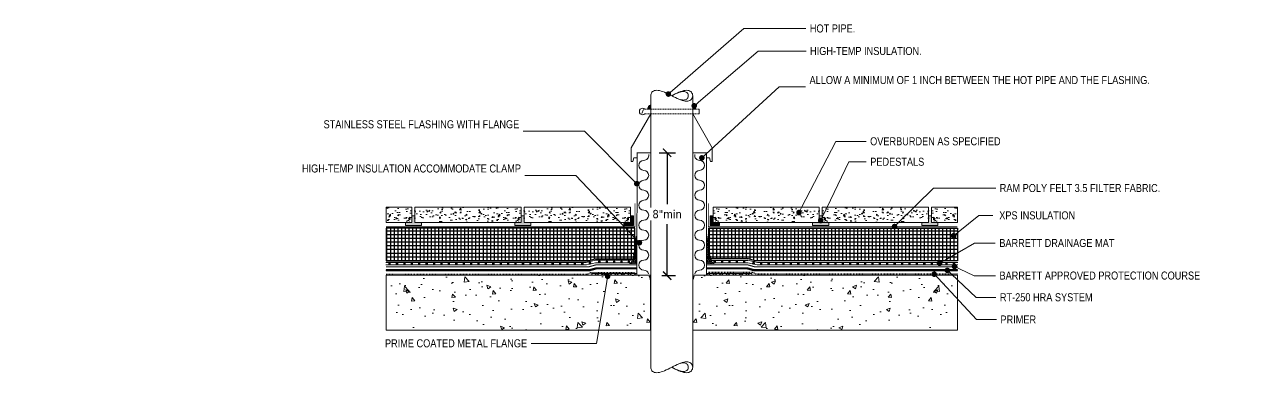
# Model space of a CAD drawing. Header units: inches. Extents: x -213 to 351, y -6 to 41.
# Drawn here: x -48.8 to 115.4, y -5.7 to 41.3 of the extents above; entities that cross this region are included whole.
import ezdxf
from ezdxf import colors
from ezdxf.entities.mleader import LeaderData, LeaderLine
from ezdxf.math import Vec2, Vec3

# ---------------------------------------------------------------- set-up
doc = ezdxf.new("R2010")
doc.units = ezdxf.units.IN
doc.header["$MEASUREMENT"] = 0
for name, pattern in [('Dash', [0.25, 0.125, -0.125]), ('Dashed - Dense', [0.8, 0.5, -0.3]), ('DASHED2', [0.1875, 0.125, -0.0625])]:
    doc.linetypes.add(name, pattern=pattern)
for name, color, linetype, lineweight in [('Dimensions', 20, 'Continuous', 0), ('Drainage Mat', 191, 'Continuous', 0), ('Others', 190, 'Continuous', 0), ('Ram Mastic', 191, 'Continuous', 0), ('RAM POLY FELT 3.5 FILTER FABRIC.', 4, 'Dash', 0), ('RT-250 HRA SYSTEM LIQUID', 241, 'Continuous', 0), ('RT-250 HRA SYSTEM MESH', 3, 'Continuous', 0), ('Text', 20, 'Continuous', 0)]:
    doc.layers.add(name, color=color, linetype=linetype, lineweight=lineweight)
for name, color, linetype in [('Insulation Border', 8, 'Continuous'), ('Insulation Foam', 9, 'Continuous'), ('Primer', 32, 'DASHED2')]:
    doc.layers.add(name, color=color, linetype=linetype)
doc.layers.add('Protection Course', color=99, linetype='Dashed - Dense', lineweight=0, true_color=0x216123)
doc.styles.add('Annotative', font='tahoma.ttf')
doc.styles.get("Standard").update_dxf_attribs({"font": ''})
doc.styles.get('Standard').set_extended_font_data('Arial Narrow')
doc.dimstyles.new('Annotative', dxfattribs={"dimscale": 0, "dimtxt": 0.09375, "dimasz": 0.09375, "dimexe": 0.09375, "dimexo": 0.09375, "dimgap": 0.0625, "dimtad": 0, "dimtih": 1, "dimtoh": 1, "dimlfac": -1, "dimzin": 3, "dimdsep": 46, "dimlunit": 4, "dimtxsty": 'Annotative', "dimblk": 'ARCHTICK', "dimcen": 0.09, "dimclrd": 256, "dimclre": 256, "dimclrt": 256, "dimadec": 0, "dimazin": 2, "dimtfac": 1, "dimtix": 1, "dimtofl": 0, "dimtmove": 1, "dimatfit": 1, "dimldrblk": 'CLOSEDBLANK', "dimfxl": 1, "dimtfill": 1, "dimtolj": 1, "dimtzin": 0, "dimarcsym": 0})
pattern_1 = [(0, (-1920.86896, 6.4229), (0, 0.5), []), (90, (-1920.86896, 6.4229), (-0.5, 3e-17), [])]
pattern_2 = [(0, (-1920.86896, 5.75854), (0.125, 0.125), [0.125, -0.125]), (90, (-1920.74396, 5.75854), (-0.125, 0.125), [0.125, -0.125])]
pattern_3 = [(0, (0, 0), (0.08125, 0.08125), [0.08125, -0.08125]), (90, (0.08125, 0), (-0.08125, 0.08125), [0.08125, -0.08125])]
pattern_4 = [(45, (-1920.86896, 5.2756), (-0.44194174, 0.44194174), []), (45, (-1920.86896, 5.5881), (-0.44194174, 0.44194174), [])]

# ---------------------------------------------------------------- blocks, each defined once
blk = doc.blocks.new('*U23')
at = {"layer": 'Drainage Mat'}
h = blk.add_hatch(color=256, dxfattribs=at)
h.dxf.hatch_style = 1
h.paths.add_polyline_path([(0.5, 0.34), (0.45, 0.34), (0.36, 0), (0.5, 0), (0.64, 0), (0.55, 0.34)])
at = {"layer": 'Drainage Mat', "linetype": 'Continuous'}
for points in [[(0, 0.34), (1, 0.34)], [(0, 0), (1, 0)]]:
    blk.add_lwpolyline(points, dxfattribs=at)
blk.add_lwpolyline([(0.5, 0.34), (0.45, 0.34), (0.36, 0), (0.5, 0), (0.64, 0), (0.55, 0.34)], close=True, dxfattribs=at)
blk = doc.blocks.new('*U24')
at = {"layer": 'Drainage Mat', "color": 0, "linetype": 'ByBlock', "lineweight": -2, "transparency": 16777216}
for p in [(-0.02, 8.81), (0.98, 8.81), (1.98, 8.81), (2.98, 8.81), (3.98, 8.81), (4.98, 8.81), (5.98, 8.81), (6.98, 8.81), (7.98, 8.81), (8.98, 8.81), (9.98, 8.81), (10.98, 8.81), (11.98, 8.81), (12.98, 8.81), (13.98, 8.81), (14.98, 8.81), (15.98, 8.81), (16.98, 8.81), (17.98, 8.81), (18.98, 8.81), (19.98, 8.81), (20.98, 8.81), (21.98, 8.81), (22.98, 8.81), (23.98, 8.81), (24.98, 8.81), (25.98, 8.81)]:
    blk.add_blockref('*U23', p, dxfattribs=at)
blk = doc.blocks.new('*U17')
at = {"layer": 'Drainage Mat'}
h = blk.add_hatch(color=256, dxfattribs=at)
h.dxf.hatch_style = 1
h.paths.add_polyline_path([(0.5, 0.34), (0.45, 0.34), (0.36, 0), (0.5, 0), (0.64, 0), (0.55, 0.34)])
at = {"layer": 'Drainage Mat', "linetype": 'Continuous'}
for points in [[(0, 0.34), (1, 0.34)], [(0, 0), (1, 0)]]:
    blk.add_lwpolyline(points, dxfattribs=at)
blk.add_lwpolyline([(0.5, 0.34), (0.45, 0.34), (0.36, 0), (0.5, 0), (0.64, 0), (0.55, 0.34)], close=True, dxfattribs=at)
blk = doc.blocks.new('*U18')
at = {"layer": 'Drainage Mat', "color": 0, "linetype": 'ByBlock', "lineweight": -2, "transparency": 16777216}
for p in [(28.27, 9.1), (29.27, 9.1), (30.27, 9.1), (31.27, 9.1), (32.27, 9.1)]:
    blk.add_blockref('*U17', p, dxfattribs=at)
blk = doc.blocks.new('*U19')
at = {"layer": 'Drainage Mat'}
h = blk.add_hatch(color=256, dxfattribs=at)
h.dxf.hatch_style = 1
h.paths.add_polyline_path([(0.5, 0.34), (0.45, 0.34), (0.36, 0), (0.5, 0), (0.64, 0), (0.55, 0.34)])
at = {"layer": 'Drainage Mat', "linetype": 'Continuous'}
for points in [[(0, 0.34), (1, 0.34)], [(0, 0), (1, 0)]]:
    blk.add_lwpolyline(points, dxfattribs=at)
blk.add_lwpolyline([(0.5, 0.34), (0.45, 0.34), (0.36, 0), (0.5, 0), (0.64, 0), (0.55, 0.34)], close=True, dxfattribs=at)
blk = doc.blocks.new('*U20')
at = {"layer": 'Drainage Mat', "color": 0, "linetype": 'ByBlock', "lineweight": -2, "transparency": 16777216}
for p in [(1920.85, 2.39), (1921.85, 2.39), (1922.85, 2.39), (1923.85, 2.39), (1924.85, 2.39), (1925.85, 2.39), (1926.85, 2.39), (1927.85, 2.39), (1928.85, 2.39), (1929.85, 2.39), (1930.85, 2.39), (1931.85, 2.39), (1932.85, 2.39), (1933.85, 2.39), (1934.85, 2.39), (1935.85, 2.39), (1936.85, 2.39), (1937.85, 2.39), (1938.85, 2.39), (1939.85, 2.39), (1940.85, 2.39), (1941.85, 2.39), (1942.85, 2.39), (1943.85, 2.39), (1944.85, 2.39), (1945.85, 2.39), (1946.85, 2.39)]:
    blk.add_blockref('*U19', p, dxfattribs=at)
blk = doc.blocks.new('*U21')
at = {"layer": 'Drainage Mat'}
h = blk.add_hatch(color=256, dxfattribs=at)
h.dxf.hatch_style = 1
h.paths.add_polyline_path([(0.5, 0.34), (0.45, 0.34), (0.36, 0), (0.5, 0), (0.64, 0), (0.55, 0.34)])
at = {"layer": 'Drainage Mat', "linetype": 'Continuous'}
for points in [[(0, 0.34), (1, 0.34)], [(0, 0), (1, 0)]]:
    blk.add_lwpolyline(points, dxfattribs=at)
blk.add_lwpolyline([(0.5, 0.34), (0.45, 0.34), (0.36, 0), (0.5, 0), (0.64, 0), (0.55, 0.34)], close=True, dxfattribs=at)
blk = doc.blocks.new('*U22')
at = {"layer": 'Drainage Mat', "color": 0, "linetype": 'ByBlock', "lineweight": -2, "transparency": 16777216}
for p in [(1949.14, 2.67), (1950.14, 2.67), (1951.14, 2.67), (1952.14, 2.67), (1953.14, 2.67)]:
    blk.add_blockref('*U21', p, dxfattribs=at)
blk = doc.blocks.new('_Dot')
at = {"color": 0, "linetype": 'ByBlock', "lineweight": -2}
blk.add_line((-0.5, 0), (-1, 0), dxfattribs=at)
at = {"color": 0, "linetype": 'ByBlock', "const_width": 0.5}
blk.add_lwpolyline([(-0.25, 0, 1), (0.25, 0, 1)], format="xyb", close=True, dxfattribs=at)
blk = doc.blocks.new('_ArchTick')
at = {"color": 0, "linetype": 'ByBlock', "const_width": 0.15}
blk.add_lwpolyline([(-0.5, -0.5), (0.5, 0.5)], dxfattribs=at)
blk = doc.blocks.new('*D25')
at = {"layer": 'Defpoints', "color": 0, "transparency": 16777216}
for p in [(35.7, 23.96), (36.08, 7.37), (37.92, 7.37)]:
    blk.add_point(p, dxfattribs=at)
at = {"layer": 'Dimensions', "lineweight": -2, "transparency": 16777216}
for p, q in [((36.83, 23.96), (39.05, 23.96)), ((37.92, 23.96), (37.92, 17)), ((37.92, 7.37), (37.92, 14.33)), ((37.2, 7.37), (39.05, 7.37))]:
    blk.add_line(p, q, dxfattribs=at)
at = {"layer": 'Dimensions', "lineweight": -2, "transparency": 16777216, "xscale": 1.125, "yscale": 1.125, "zscale": 1.125}
for p, rotation in [((37.92, 23.96), 90), ((37.92, 7.37), 270)]:
    blk.add_blockref('_ArchTick', p, dxfattribs=dict(at, rotation=rotation))
at = {"layer": 'Dimensions', "transparency": 16777216, "insert": (37.92, 15.67), "char_height": 1.125, "attachment_point": 5, "style": 'Annotative', "bg_fill": 3, "box_fill_scale": 1.25, "bg_fill_color": 9, "bg_fill_true_color": 13158600, "bg_fill_transparency": 0}
blk.add_mtext('\\A1;8"min', dxfattribs=at)
blk = doc.blocks.new('_ClosedBlank')
at = {"color": 0, "linetype": 'ByBlock', "lineweight": -2}
for p, q in [((-1, 0.2), (0, 0)), ((-1, 0.2), (-1, -0.2)), ((0, 0), (-1, -0.2))]:
    blk.add_line(p, q, dxfattribs=at)

msp = doc.modelspace()

# ---------------------------------------------------------------- hatches: boundary and pattern name
at = {"layer": 'Drainage Mat'}
h = msp.add_hatch(color=256, dxfattribs=at)
h.dxf.hatch_style = 1
h.paths.add_polyline_path([(27.471, 9.264), (27.42, 9.253), (27.403, 8.898), (27.544, 8.929), (27.686, 8.959), (27.523, 9.275)])
h = msp.add_hatch(color=256, dxfattribs=at)
h.dxf.hatch_style = 1
h.paths.add_polyline_path([(49.627, 9.266), (49.679, 9.255), (49.696, 8.899), (49.554, 8.93), (49.413, 8.961), (49.576, 9.277)])
at = {"layer": 'Insulation Foam'}
h = msp.add_hatch(dxfattribs=at)
h.set_pattern_fill('NET', color=256, scale=4)
h.set_pattern_definition(pattern_1)
h.paths.add_polyline_path([(0, 9.376), (20.092, 9.376), (21.392, 9.376), (27.287, 9.376), (28.192, 9.618), (33.565, 9.634), (33.565, 13.763), (0.002, 13.774)])
h = msp.add_hatch(dxfattribs=at)
h.set_pattern_fill('NET', color=256, scale=4)
h.set_pattern_definition(pattern_1)
h.paths.add_polyline_path([(77.099, 9.381), (57.007, 9.379), (55.707, 9.378), (49.811, 9.377), (48.907, 9.62), (43.534, 9.635), (43.533, 13.763), (77.096, 13.78)])
at = {"layer": 'Others'}
h = msp.add_hatch(dxfattribs=at)
h.set_pattern_fill('CONCRETE___STRUCTURAL_0002', color=256, style=0, pattern_type=2)
h.set_pattern_definition([(50, (-2.2127, 15.3668), (-1.75746, 0.15376), [0.18377, -2.02145]), (355, (-2.2127, 15.3668), (-0.34, 1.84306), [0.147, -1.61716]), (100.45, (-2.0663, 15.354), (1.4175, 1.6893), [0.1562, -1.71797]), (46.184, (-2.2127, 15.8568), (-2.615, 0.4056), [0.27565, -3.0322]), (96.636, (-1.9948, 15.823), (2.2902, 2.3868), [0.2343, -2.57696]), (351.184, (-2.2127, 15.8568), (2.2902, 2.3868), [0.2205, -2.42574]), (21, (-1.9677, 15.7343), (-1.46257, 0.9865), [0.18377, -2.02145]), (326, (-1.9677, 15.7343), (0.5962, 1.7768), [0.147, -1.61716]), (71.45, (-1.8458, 15.6521), (2.05875, 0.7903), [0.1562, -1.71797]), (37.5, (-2.2127, 15.3668), (0.029795, 0.81567), [0, -1.59756, 0, -1.641665, 0, -1.62329]), (7.5, (-2.2127, 15.3668), (0.64459, 0.9664), [0, -0.93599, 0, -1.56081, 0, -0.61869]), (327.5, (-2.7591, 15.3668), (-1.307996, 0.055265), [0, -0.61256, 0, -1.91119, 0, -2.536]), (317.5, (-3.0041, 15.3668), (1.42895, 0.24528), [0, -0.79633, 0, -1.26923, 0, -1.80093])])
h.paths.add_polyline_path([(0.002, 16.635), (3.476, 16.635), (3.476, 14.558), (0.002, 14.558)])
h = msp.add_hatch(dxfattribs=at)
h.set_pattern_fill('CONCRETE___STRUCTURAL_0002', color=256, style=0, pattern_type=2)
h.set_pattern_definition([(50, (12.5276, 15.3668), (-1.75746, 0.15376), [0.18377, -2.02145]), (355, (12.5276, 15.3668), (-0.33997, 1.84306), [0.147, -1.61716]), (100.451, (12.674, 15.354), (1.4175, 1.6893), [0.15618, -1.71797]), (46.184, (12.5276, 15.8568), (-2.615, 0.40556), [0.27565, -3.0322]), (96.636, (12.7455, 15.823), (2.29015, 2.3868), [0.23427, -2.57696]), (351.184, (12.5276, 15.8568), (2.29015, 2.3868), [0.2205, -2.42574]), (21, (12.7726, 15.7343), (-1.46257, 0.98652), [0.18377, -2.02145]), (326, (12.7726, 15.7343), (0.5962, 1.7768), [0.147, -1.61716]), (71.451, (12.8945, 15.6521), (2.05875, 0.79028), [0.15618, -1.71797]), (37.5, (12.5276, 15.3668), (0.029795, 0.81567), [0, -1.59756, 0, -1.641665, 0, -1.62329]), (7.5, (12.5276, 15.3668), (0.644585, 0.96641), [0, -0.935994, 0, -1.56081, 0, -0.61869]), (327.5, (11.9812, 15.3668), (-1.307996, 0.055265), [0, -0.61256, 0, -1.91119, 0, -2.536005]), (317.5, (11.7362, 15.3668), (1.42895, 0.24528), [0, -0.79633, 0, -1.26923, 0, -1.80093])])
h.paths.add_polyline_path([(3.884, 16.635), (18.217, 16.635), (18.217, 14.558), (3.884, 14.558)])
h = msp.add_hatch(dxfattribs=at)
h.set_pattern_fill('CONCRETE___STRUCTURAL_0002', color=256, style=0, pattern_type=2)
h.set_pattern_definition([(50, (27.268, 15.3668), (-1.75746, 0.15376), [0.18377, -2.02145]), (355, (27.268, 15.3668), (-0.33997, 1.84306), [0.147, -1.61716]), (100.451, (27.4144, 15.354), (1.4175, 1.6893), [0.15618, -1.71797]), (46.184, (27.268, 15.8568), (-2.615, 0.40556), [0.27565, -3.0322]), (96.636, (27.4859, 15.823), (2.29015, 2.3868), [0.23427, -2.57696]), (351.184, (27.268, 15.8568), (2.29015, 2.3868), [0.2205, -2.42574]), (21, (27.513, 15.7343), (-1.46257, 0.98652), [0.18377, -2.02145]), (326, (27.513, 15.7343), (0.5962, 1.7768), [0.147, -1.61716]), (71.451, (27.6348, 15.6521), (2.05875, 0.79028), [0.15618, -1.71797]), (37.5, (27.26794, 15.3668), (0.029795, 0.81567), [0, -1.59756, 0, -1.641665, 0, -1.62329]), (7.5, (27.2679, 15.3668), (0.644585, 0.96641), [0, -0.935994, 0, -1.56081, 0, -0.61869]), (327.5, (26.7215, 15.3668), (-1.307996, 0.055265), [0, -0.61256, 0, -1.91119, 0, -2.536005]), (317.5, (26.4765, 15.3668), (1.42895, 0.24528), [0, -0.79633, 0, -1.26923, 0, -1.80093])])
h.paths.add_polyline_path([(18.624, 16.635), (32.957, 16.635), (32.957, 14.558), (18.624, 14.558)])
h = msp.add_hatch(dxfattribs=at)
h.set_pattern_fill('CONCRETE___STRUCTURAL_0002', color=256, style=0, pattern_type=2)
h.set_pattern_definition([(130, (49.8029, 15.3675), (1.75746, 0.15376), [0.18377, -2.02145]), (185, (49.8029, 15.3675), (0.33997, 1.84306), [0.147, -1.61716]), (79.549, (49.6564, 15.3546), (-1.4175, 1.6893), [0.15618, -1.71797]), (133.816, (49.8029, 15.8575), (2.615, 0.40556), [0.27565, -3.0322]), (83.364, (49.585, 15.8237), (-2.29015, 2.3868), [0.23427, -2.57696]), (188.816, (49.803, 15.8575), (-2.29015, 2.3868), [0.2205, -2.42574]), (159, (49.5579, 15.735), (1.46257, 0.98652), [0.18377, -2.02145]), (214, (49.5579, 15.735), (-0.5962, 1.7768), [0.147, -1.61716]), (108.549, (49.436, 15.6528), (-2.05875, 0.79028), [0.15618, -1.71797]), (142.5, (49.8029, 15.36746), (-0.029795, 0.81567), [0, -1.59756, 0, -1.641665, 0, -1.62329]), (172.5, (49.8029, 15.3675), (-0.644585, 0.96641), [0, -0.935994, 0, -1.56081, 0, -0.61869]), (212.5, (50.3493, 15.36746), (1.307996, 0.055265), [0, -0.61256, 0, -1.91119, 0, -2.536005]), (222.5, (50.5943, 15.3675), (-1.42895, 0.24528), [0, -0.79633, 0, -1.26923, 0, -1.80093])])
h.paths.add_polyline_path([(58.447, 16.636), (44.114, 16.636), (44.114, 14.558), (58.447, 14.558)])
h = msp.add_hatch(dxfattribs=at)
h.set_pattern_fill('CONCRETE___STRUCTURAL_0002', color=256, style=0, pattern_type=2)
h.set_pattern_definition([(130, (64.5432, 15.3675), (1.75746, 0.15376), [0.18377, -2.02145]), (185, (64.5432, 15.3675), (0.33997, 1.84306), [0.147, -1.61716]), (79.549, (64.3968, 15.3546), (-1.4175, 1.6893), [0.15618, -1.71797]), (133.816, (64.5432, 15.8575), (2.615, 0.40556), [0.27565, -3.0322]), (83.364, (64.3253, 15.8237), (-2.29015, 2.3868), [0.23427, -2.57696]), (188.816, (64.5432, 15.8575), (-2.29015, 2.3868), [0.2205, -2.42574]), (159, (64.2982, 15.735), (1.46257, 0.98652), [0.18377, -2.02145]), (214, (64.2982, 15.735), (-0.5962, 1.7768), [0.147, -1.61716]), (108.549, (64.1763, 15.6528), (-2.05875, 0.79028), [0.15618, -1.71797]), (142.5, (64.5432, 15.36746), (-0.029795, 0.81567), [0, -1.59756, 0, -1.641665, 0, -1.62329]), (172.5, (64.5432, 15.3675), (-0.644585, 0.96641), [0, -0.935994, 0, -1.56081, 0, -0.61869]), (212.5, (65.0896, 15.36746), (1.307996, 0.055265), [0, -0.61256, 0, -1.91119, 0, -2.536005]), (222.5, (65.3346, 15.3675), (-1.42895, 0.24528), [0, -0.79633, 0, -1.26923, 0, -1.80093])])
h.paths.add_polyline_path([(73.187, 16.636), (58.854, 16.636), (58.854, 14.558), (73.187, 14.558)])
h = msp.add_hatch(dxfattribs=at)
h.set_pattern_fill('CONCRETE___STRUCTURAL_0002', color=256, style=0, pattern_type=2)
h.set_pattern_definition([(130, (79.2835, 15.3675), (1.75746, 0.15376), [0.18377, -2.02145]), (185, (79.2835, 15.3675), (0.34, 1.84306), [0.147, -1.61716]), (79.55, (79.137, 15.3546), (-1.4175, 1.6893), [0.1562, -1.71797]), (133.816, (79.2835, 15.8575), (2.615, 0.4056), [0.27565, -3.0322]), (83.364, (79.0656, 15.8237), (-2.2902, 2.3868), [0.2343, -2.57696]), (188.816, (79.2835, 15.8575), (-2.2902, 2.3868), [0.2205, -2.42574]), (159, (79.0385, 15.735), (1.46257, 0.9865), [0.18377, -2.02145]), (214, (79.0385, 15.735), (-0.5962, 1.7768), [0.147, -1.61716]), (108.55, (78.9166, 15.6528), (-2.05875, 0.7903), [0.1562, -1.71797]), (142.5, (79.2835, 15.36746), (-0.029795, 0.81567), [0, -1.59756, 0, -1.641665, 0, -1.62329]), (172.5, (79.2835, 15.3675), (-0.64459, 0.9664), [0, -0.93599, 0, -1.56081, 0, -0.61869]), (212.5, (79.82993, 15.36746), (1.307996, 0.055265), [0, -0.61256, 0, -1.91119, 0, -2.536]), (222.5, (80.075, 15.3675), (-1.42895, 0.24528), [0, -0.79633, 0, -1.26923, 0, -1.80093])])
h.paths.add_polyline_path([(77.069, 16.636), (73.594, 16.636), (73.594, 14.558), (77.069, 14.558)])
for points in [[(2.62, 14.558), (2.62, 14.144), (4.786, 14.144), (4.786, 14.558), (3.884, 14.558), (3.884, 15.465), (3.476, 15.465), (3.476, 14.558)], [(17.36, 14.558), (17.36, 14.144), (19.526, 14.144), (19.526, 14.558), (18.624, 14.558), (18.624, 15.465), (18.217, 15.465), (18.217, 14.558)], [(33.365, 15.465), (32.957, 15.465), (32.957, 14.558), (32.1, 14.558), (32.1, 14.144), (33.365, 14.144)], [(43.706, 15.466), (44.114, 15.466), (44.114, 14.558), (44.971, 14.558), (44.971, 14.144), (43.706, 14.144)], [(59.711, 14.558), (59.711, 14.144), (57.545, 14.144), (57.545, 14.558), (58.447, 14.558), (58.447, 15.466), (58.854, 15.466), (58.854, 14.558)], [(74.451, 14.558), (74.451, 14.144), (72.285, 14.144), (72.285, 14.558), (73.187, 14.558), (73.187, 15.466), (73.594, 15.466), (73.594, 14.558)]]:
    msp.add_hatch(color=256, dxfattribs=at).paths.add_polyline_path(points)
h = msp.add_hatch(dxfattribs=at)
h.set_pattern_fill('CONCRETE___STRUCTURAL_0002', color=256, style=0, pattern_type=2)
h.set_pattern_definition([(130, (-1116.853, -562.144), (5.465523, 0.478171), [0.5715, -6.2865]), (185, (-1116.853, -562.144), (1.057285, 5.731704), [0.4572, -5.0292]), (79.5486, (-1117.3085, -562.184), (-4.408241, 5.25353), [0.4857, -5.342703]), (133.8158, (-1116.853, -560.62), (8.132377, 1.261255), [0.85725, -9.42975]), (83.3644, (-1117.531, -560.725), (-7.12213, 7.42278), [0.72855, -8.014053]), (188.8158, (-1116.853, -560.62), (-7.122124, 7.422784), [0.6858, -7.5438]), (159, (-1117.615, -561.001), (4.548432, 3.067956), [0.5715, -6.2865]), (214, (-1117.615, -561.001), (-1.854063, 5.525643), [0.4572, -5.0292]), (108.5486, (-1117.994, -561.257), (-6.402496, 2.457682), [0.4857, -5.342703]), (142.5, (-1116.853, -562.1442), (-0.092658, 2.5366512), [0, -4.96824, 0, -5.1054, 0, -5.04825]), (172.5, (-1116.853, -562.1442), (-2.00459, 3.005417), [0, -2.91084, 0, -4.85394, 0, -1.92405]), (212.5, (-1115.1537, -562.1442), (4.067727, 0.171868), [0, -1.905, 0, -5.9436, 0, -7.8867]), (222.5, (-1114.3917, -562.144), (-4.443879, 0.7628), [0, -2.4765, 0, -3.94716, 0, -5.6007])])
h.paths.add_polyline_path([(0, 0), (0, 7.418), (35.68, 7.418), (35.68, 0)])
h = msp.add_hatch(dxfattribs=at)
h.set_pattern_fill('STEEL', color=256, scale=5)
h.set_pattern_definition(pattern_4)
h.paths.add_polyline_path([(27.748, 7.668), (27.748, 7.418), (33.854, 7.418), (33.855, 7.644)])
h = msp.add_hatch(dxfattribs=at)
h.set_pattern_fill('CONCRETE___STRUCTURAL_0002', color=256, style=0, pattern_type=2)
h.set_pattern_definition([(50, (1193.924, -562.1435), (-5.465523, 0.478171), [0.5715, -6.2865]), (355, (1193.924, -562.1435), (-1.057285, 5.731704), [0.4572, -5.0292]), (100.4514, (1194.3793, -562.1833), (4.408241, 5.25353), [0.4857, -5.342703]), (46.1842, (1193.924, -560.6195), (-8.132377, 1.261255), [0.85725, -9.42975]), (96.6356, (1194.6015, -560.7246), (7.12213, 7.42278), [0.72855, -8.014053]), (351.1842, (1193.924, -560.6195), (7.122124, 7.422784), [0.6858, -7.5438]), (21, (1194.686, -561.0005), (-4.548432, 3.067956), [0.5715, -6.2865]), (326, (1194.686, -561.0005), (1.854063, 5.525643), [0.4572, -5.0292]), (71.4514, (1195.065, -561.256), (6.402496, 2.457682), [0.4857, -5.342703]), (37.5, (1193.9238, -562.1435), (0.092658, 2.5366512), [0, -4.96824, 0, -5.1054, 0, -5.04825]), (7.5, (1193.9238, -562.1435), (2.00459, 3.005417), [0, -2.91084, 0, -4.85394, 0, -1.92405]), (327.5, (1192.2246, -562.1435), (-4.067727, 0.171868), [0, -1.905, 0, -5.9436, 0, -7.8867]), (317.5, (1191.4626, -562.1435), (4.443879, 0.7628), [0, -2.4765, 0, -3.94716, 0, -5.6007])])
h.paths.add_polyline_path([(77.071, 0.001), (77.071, 7.418), (41.391, 7.418), (41.391, 0.001)])
h = msp.add_hatch(dxfattribs=at)
h.set_pattern_fill('STEEL', color=256, scale=5)
h.set_pattern_definition(pattern_4)
h.paths.add_polyline_path([(49.351, 7.669), (49.351, 7.419), (43.245, 7.418), (43.244, 7.645)])
at = {"layer": 'Ram Mastic', "linetype": 'Continuous'}
h = msp.add_hatch(dxfattribs=at)
h.set_pattern_fill('ZIGZAG', color=256, scale=0.65, style=0)
h.set_pattern_definition(pattern_3)
h.paths.add_polyline_path([(35.701, 30.425, 0.2978721), (35.292, 29.859), (35.701, 29.859)])
h = msp.add_hatch(dxfattribs=at)
h.set_pattern_fill('ZIGZAG', color=256, scale=0.65, style=0)
h.set_pattern_definition(pattern_3)
h.paths.add_polyline_path([(41.37, 30.425), (41.37, 29.859), (41.779, 29.859, 0.2978722)])
at = {"layer": 'Ram Mastic'}
h = msp.add_hatch(dxfattribs=at)
h.set_pattern_fill('ZIGZAG', color=256)
h.set_pattern_definition(pattern_2)
h.paths.add_polyline_path([(33.608, 12.066, 0.0325474), (33.826, 13.106), (33.826, 8.951), (32.743, 8.951), (32.959, 9.072), (33.073, 9.198), (33.142, 9.366), (33.205, 9.518), (33.325, 9.966), (33.404, 10.43, 0.041972), (33.411, 10.514), (33.595, 11.107)])
h = msp.add_hatch(dxfattribs=at)
h.set_pattern_fill('ZIGZAG', color=256)
h.set_pattern_definition(pattern_2)
h.paths.add_polyline_path([(43.49, 12.066, -0.0325474), (43.272, 13.107), (43.273, 8.952), (44.356, 8.952), (44.139, 9.073), (44.026, 9.199), (43.957, 9.367), (43.893, 9.519), (43.773, 9.967), (43.695, 10.43, -0.041972), (43.687, 10.515), (43.503, 11.108)])

# ---------------------------------------------------------------- linework, layer by layer
at = {"layer": 'Drainage Mat'}
for points in [[(26.7, 8.814), (-0.017, 8.814)], [(32.63, 9.096), (28.274, 9.096)], [(44.469, 9.096), (48.824, 9.097)], [(50.399, 8.816), (77.116, 8.82)]]:
    msp.add_lwpolyline(points, dxfattribs=at)
at = {"layer": 'Drainage Mat', "linetype": 'Continuous'}
for points in [[(26.983, 9.158), (28.274, 9.439)], [(27.056, 8.822), (27.027, 8.814), (26.983, 8.814)], [(27.056, 8.822), (28.274, 9.096)], [(50.116, 9.159), (48.824, 9.441)], [(50.043, 8.824), (48.824, 9.097)], [(50.043, 8.824), (50.072, 8.816), (50.116, 8.816)]]:
    msp.add_lwpolyline(points, dxfattribs=at)
for points in [[(27.471, 9.264), (27.42, 9.253), (27.403, 8.898), (27.544, 8.929), (27.686, 8.959), (27.523, 9.275)], [(49.627, 9.266), (49.679, 9.255), (49.696, 8.899), (49.554, 8.93), (49.413, 8.961), (49.576, 9.277)]]:
    msp.add_lwpolyline(points, close=True, dxfattribs=at)
at = {"layer": 'Insulation Border', "flags": 128}
for points in [[(0, 9.376), (20.092, 9.376), (21.392, 9.376), (27.287, 9.376), (28.192, 9.618), (33.565, 9.634), (33.565, 13.763), (0.002, 13.774)], [(77.099, 9.381), (57.007, 9.379), (55.707, 9.378), (49.811, 9.377), (48.907, 9.62), (43.534, 9.635), (43.533, 13.763), (77.096, 13.78)]]:
    msp.add_lwpolyline(points, close=True, dxfattribs=at)
at = {"layer": 'Others', "linetype": 'Continuous'}
for p, q in [((35.701, 0.5), (35.701, 31.652)), ((35.701, 31.652), (35.701, -4.992)), ((41.37, 0.5), (41.37, 31.652)), ((41.37, 31.652), (41.37, -4.992)), ((34.5, 29.265), (34.743, 29.784)), ((42.229, 29.19), (42.229, 29.859)), ((33.061, 24.617), (35.701, 29.19)), ((44.01, 24.617), (41.37, 29.19)), ((33.061, 22.774), (33.061, 24.617)), ((33.448, 23.284), (33.312, 22.774)), ((33.826, 23.284), (33.448, 23.284)), ((43.245, 23.284), (43.623, 23.284)), ((43.623, 23.284), (43.759, 22.774)), ((44.01, 22.774), (44.01, 24.617)), ((33.312, 22.774), (33.061, 22.774)), ((43.759, 22.774), (44.01, 22.774))]:
    msp.add_line(p, q, dxfattribs=at)
at = {"layer": 'Others', "linetype": 'DASHED2'}
for p, q in [((34.916, 29.859), (42.229, 29.859)), ((34.916, 29.19), (42.229, 29.19))]:
    msp.add_line(p, q, dxfattribs=at)
at = {"layer": 'Others'}
for p, q in [((33.826, 23.965), (35.701, 23.965)), ((43.245, 23.965), (41.37, 23.965))]:
    msp.add_line(p, q, dxfattribs=at)
at = {"layer": 'Others', "linetype": 'Continuous', "flags": 128}
for points in [[(38.536, 31.652), (38.783, 31.779), (39.028, 31.903), (39.269, 32.019), (39.505, 32.123), (39.733, 32.214), (39.953, 32.287), (40.161, 32.341), (40.358, 32.374), (40.54, 32.385), (40.707, 32.374), (40.857, 32.341), (40.99, 32.287), (41.104, 32.214), (41.199, 32.123), (41.273, 32.019), (41.327, 31.903), (41.359, 31.779), (41.37, 31.652), (41.359, 31.524), (41.327, 31.401), (41.273, 31.285), (41.199, 31.18), (41.104, 31.09), (40.99, 31.016), (40.857, 30.962), (40.707, 30.929), (40.54, 30.918), (40.358, 30.929), (40.161, 30.962), (39.953, 31.016), (39.733, 31.09), (39.505, 31.18), (39.269, 31.285), (39.028, 31.401), (38.783, 31.524), (38.289, 31.779), (38.043, 31.903), (37.802, 32.019), (37.566, 32.123), (37.338, 32.214), (37.118, 32.287), (36.91, 32.341), (36.714, 32.374), (36.531, 32.385), (36.364, 32.374), (36.214, 32.341), (36.081, 32.287), (35.967, 32.214), (35.872, 32.123), (35.798, 32.019), (35.744, 31.903), (35.712, 31.779), (35.701, 31.652)], [(38.731, 31.551), (38.925, 31.453), (39.116, 31.361), (39.303, 31.278), (39.484, 31.207), (39.658, 31.149), (39.823, 31.106), (39.978, 31.08), (40.122, 31.071), (40.254, 31.08), (40.374, 31.106), (40.479, 31.149), (40.569, 31.207), (40.644, 31.278), (40.703, 31.361), (40.745, 31.453), (40.771, 31.551), (40.779, 31.652), (40.771, 31.753), (40.745, 31.85), (40.703, 31.942), (40.644, 32.025), (40.569, 32.097), (40.479, 32.155), (40.374, 32.198), (40.254, 32.224), (40.122, 32.233), (39.978, 32.224), (39.823, 32.198), (39.658, 32.155), (39.484, 32.097), (39.303, 32.025), (39.116, 31.942), (38.925, 31.85), (38.731, 31.753)], [(38.536, -4.992), (38.783, -5.119), (39.028, -5.243), (39.269, -5.358), (39.505, -5.463), (39.733, -5.554), (39.953, -5.627), (40.161, -5.681), (40.358, -5.714), (40.54, -5.725), (40.707, -5.714), (40.857, -5.681), (40.99, -5.627), (41.104, -5.554), (41.199, -5.463), (41.273, -5.358), (41.327, -5.243), (41.359, -5.119), (41.37, -4.992), (41.359, -4.864), (41.327, -4.741), (41.273, -4.625), (41.199, -4.52), (41.104, -4.43), (40.99, -4.356), (40.857, -4.302), (40.707, -4.269), (40.54, -4.258), (40.358, -4.269), (40.161, -4.302), (39.953, -4.356), (39.733, -4.43), (39.505, -4.52), (39.269, -4.625), (39.028, -4.741), (38.783, -4.864), (38.289, -5.119), (38.043, -5.243), (37.802, -5.358), (37.566, -5.463), (37.338, -5.554), (37.118, -5.627), (36.91, -5.681), (36.714, -5.714), (36.531, -5.725), (36.364, -5.714), (36.214, -5.681), (36.081, -5.627), (35.967, -5.554), (35.872, -5.463), (35.798, -5.358), (35.744, -5.243), (35.712, -5.119), (35.701, -4.992)], [(38.731, -4.891), (38.925, -4.793), (39.116, -4.701), (39.303, -4.618), (39.484, -4.547), (39.658, -4.489), (39.823, -4.446), (39.978, -4.42), (40.122, -4.411), (40.254, -4.42), (40.374, -4.446), (40.479, -4.489), (40.569, -4.547), (40.644, -4.618), (40.703, -4.701), (40.745, -4.793), (40.771, -4.891), (40.779, -4.992), (40.771, -5.092), (40.745, -5.19), (40.703, -5.282), (40.644, -5.365), (40.569, -5.437), (40.479, -5.495), (40.374, -5.537), (40.254, -5.564), (40.122, -5.572), (39.978, -5.564), (39.823, -5.537), (39.658, -5.495), (39.484, -5.437), (39.303, -5.365), (39.116, -5.282), (38.925, -5.19), (38.731, -5.092)]]:
    msp.add_lwpolyline(points, dxfattribs=at)
at = {"layer": 'Others', "linetype": 'Continuous'}
for points in [[(27.748, 7.669), (33.855, 7.644), (33.856, 23.965)], [(43.245, 7.418), (43.243, 8.792), (43.243, 23.965)]]:
    msp.add_lwpolyline(points, dxfattribs=at)
at = {"layer": 'Others', "flags": 128}
for points in [[(0.002, 16.635), (3.476, 16.635), (3.476, 14.558), (0.002, 14.558)], [(3.884, 16.635), (18.217, 16.635), (18.217, 14.558), (3.884, 14.558)], [(18.624, 16.635), (32.957, 16.635), (32.957, 14.558), (18.624, 14.558)], [(58.447, 16.636), (44.114, 16.636), (44.114, 14.558), (58.447, 14.558)], [(73.187, 16.636), (58.854, 16.636), (58.854, 14.558), (73.187, 14.558)], [(77.069, 16.636), (73.594, 16.636), (73.594, 14.558), (77.069, 14.558)], [(2.62, 14.558), (2.62, 14.144), (4.786, 14.144), (4.786, 14.558), (3.884, 14.558), (3.884, 15.465), (3.476, 15.465), (3.476, 14.558)], [(17.36, 14.558), (17.36, 14.144), (19.526, 14.144), (19.526, 14.558), (18.624, 14.558), (18.624, 15.465), (18.217, 15.465), (18.217, 14.558)], [(33.365, 15.465), (32.957, 15.465), (32.957, 14.558), (32.1, 14.558), (32.1, 14.144), (33.365, 14.144)], [(43.706, 15.466), (44.114, 15.466), (44.114, 14.558), (44.971, 14.558), (44.971, 14.144), (43.706, 14.144)], [(59.711, 14.558), (59.711, 14.144), (57.545, 14.144), (57.545, 14.558), (58.447, 14.558), (58.447, 15.466), (58.854, 15.466), (58.854, 14.558)], [(74.451, 14.558), (74.451, 14.144), (72.285, 14.144), (72.285, 14.558), (73.187, 14.558), (73.187, 15.466), (73.594, 15.466), (73.594, 14.558)], [(0, 0), (0, 7.418), (35.68, 7.418), (35.68, 0)], [(77.071, 0.001), (77.071, 7.418), (41.391, 7.418), (41.391, 0.001)]]:
    msp.add_lwpolyline(points, close=True, dxfattribs=at)
at = {"layer": 'Others', "linetype": 'Continuous'}
for points in [[(27.748, 7.668), (27.748, 7.418), (33.854, 7.418), (33.855, 7.644)], [(49.351, 7.669), (49.351, 7.419), (43.245, 7.418), (43.244, 7.645)]]:
    msp.add_lwpolyline(points, close=True, dxfattribs=at)
for centre, radius, start, end in [((34.622, 29.525), 0.446, 48.69507, 311.30493), ((34.764, 23.603), 0.673, 270, 8.32292), ((42.308, 23.603), 0.673, 171.67708, 270), ((34.764, 22.256), 0.673, 90, 270), ((34.764, 20.91), 0.673, 270, 90), ((42.308, 20.91), 0.673, 90, 270), ((42.308, 22.256), 0.673, 270, 90), ((34.764, 19.563), 0.673, 90, 270), ((42.308, 19.563), 0.673, 270, 90), ((34.764, 18.216), 0.673, 270, 90), ((42.308, 18.216), 0.673, 90, 270), ((34.764, 16.869), 0.673, 90, 270), ((42.308, 16.869), 0.673, 270, 90), ((34.764, 14.176), 0.673, 90, 270), ((34.764, 15.523), 0.673, 270, 90), ((42.308, 15.523), 0.673, 90, 270), ((42.308, 14.176), 0.673, 270, 90), ((34.764, 12.829), 0.673, 270, 90), ((42.308, 12.829), 0.673, 90, 270), ((34.764, 11.483), 0.673, 90, 270), ((42.308, 11.483), 0.673, 270, 90), ((34.764, 10.136), 0.673, 270, 90), ((42.308, 10.136), 0.673, 90, 270), ((34.764, 8.789), 0.673, 90, 270), ((42.308, 8.789), 0.673, 270, 90), ((34.764, 7.443), 0.673, 16.16829, 90), ((42.308, 7.443), 0.673, 90, 163.83171)]:
    msp.add_arc(centre, radius, start, end, dxfattribs=at)
at = {"layer": 'Primer', "ltscale": 0.2}
for points in [[(0, 7.577), (27.191, 7.577), (27.638, 7.793), (33.652, 7.793)], [(77.099, 7.582), (49.944, 7.578), (49.496, 7.794), (43.447, 7.793)]]:
    msp.add_lwpolyline(points, dxfattribs=at)
at = {"layer": 'Protection Course', "linetype": 'Dashed - Dense', "ltscale": 0.2, "const_width": 0.141}
for points in [[(33.855, 8.821), (28.301, 8.821), (27.397, 8.571), (-0.018, 8.571)], [(43.243, 8.821), (48.798, 8.822), (49.702, 8.572), (77.117, 8.576)]]:
    msp.add_lwpolyline(points, dxfattribs=at)
at = {"layer": 'Ram Mastic'}
for points in [[(35.701, 30.425), (35.701, 29.859), (35.292, 29.859, -0.2978726)], [(41.37, 30.425), (41.37, 29.859), (41.779, 29.859, 0.2978726)]]:
    msp.add_lwpolyline(points, format="xyb", close=True, dxfattribs=at)
at = {"layer": 'RAM POLY FELT 3.5 FILTER FABRIC.', "ltscale": 0.2, "const_width": 0.115}
for points in [[(33.595, 17.112), (33.595, 13.953), (0.002, 13.953)], [(43.476, 17.113), (43.476, 13.954), (77.069, 13.954)]]:
    msp.add_lwpolyline(points, dxfattribs=at)
at = {"layer": 'RT-250 HRA SYSTEM LIQUID', "const_width": 0.3}
for points in [[(33.855, 8.355), (28.364, 8.355), (27.46, 8.105), (-0.018, 8.105)], [(43.244, 8.355), (48.734, 8.356), (49.639, 8.106), (77.117, 8.11)]]:
    msp.add_lwpolyline(points, dxfattribs=at)
at = {"layer": 'RT-250 HRA SYSTEM MESH'}
for points in [[(33.855, 8.355), (28.364, 8.355), (27.46, 8.105), (-0.018, 8.105)], [(43.244, 8.355), (48.734, 8.356), (49.639, 8.106), (77.117, 8.11)]]:
    msp.add_lwpolyline(points, dxfattribs=at)

# ---------------------------------------------------------------- block references
at = {"layer": 'Drainage Mat'}
for name in ['*U24', '*U18']:
    msp.add_blockref(name, (0, 0), dxfattribs=at)
at = {"layer": 'Drainage Mat', "xscale": -1, "rotation": 0.008417195885410678}
for name in ['*U22', '*U20']:
    msp.add_blockref(name, (1997.968, 6.711), dxfattribs=at)

# ---------------------------------------------------------------- leaders
at = {"layer": 'Text'}
ml = msp.add_multileader_mtext('Standard', dxfattribs=at)
ml.set_content('HOT PIPE.', color=256)
ml.set_leader_properties(color=256, lineweight=0)
ml.set_arrow_properties(name='DOT')
ml.build(insert=Vec2(0, 0))
ml.multileader.update_dxf_attribs({"text_left_attachment_type": 2, "text_right_attachment_type": 2, "dogleg_length": 0.36, "arrow_head_size": 0.75, "scale": 12})
ctx = ml.context
ctx.base_point, ctx.scale, ctx.char_height, ctx.arrow_head_size, ctx.landing_gap_size, ctx.plane_origin = Vec3(56.637, 40.718), 12, 1.08, 0.75, 0.54, Vec3(38.09, 31.879)
ctx.left_attachment, ctx.right_attachment = 2, 2
notes = []
notes.append((ctx, [(0, (1, 1, 0), (48.288, 40.718), (1, 0), 8.349, [(0, [(38.09, 31.879)], 0, [])])]))
ctx.mtext.insert, ctx.mtext.flow_direction = Vec3(57.177, 41.277), 5
ml = msp.add_multileader_mtext('Standard', dxfattribs=at)
ml.set_content('HIGH-TEMP INSULATION.', color=256)
ml.set_leader_properties(color=256, lineweight=0)
ml.set_arrow_properties(name='DOT')
ml.build(insert=Vec2(0, 0))
ml.multileader.update_dxf_attribs({"text_left_attachment_type": 2, "text_right_attachment_type": 2, "dogleg_length": 0.36, "arrow_head_size": 0.75, "scale": 12})
ctx = ml.context
ctx.base_point, ctx.scale, ctx.char_height, ctx.arrow_head_size, ctx.landing_gap_size, ctx.plane_origin = Vec3(56.663, 37.679), 12, 1.08, 0.75, 0.54, Vec3(41.577, 30.295)
ctx.left_attachment, ctx.right_attachment = 2, 2
notes.append((ctx, [(0, (1, 1, 0), (50.192, 37.679), (1, 0), 6.471, [(0, [(41.577, 30.295)], 0, [])])]))
ctx.mtext.insert, ctx.mtext.flow_direction = Vec3(57.203, 38.237), 5
ml = msp.add_multileader_mtext('Standard', dxfattribs=at)
ml.set_content('ALLOW A MINIMUM OF 1 INCH BETWEEN THE HOT PIPE AND THE FLASHING.', color=256)
ml.set_leader_properties(color=256, lineweight=0)
ml.set_arrow_properties(name='DOT')
ml.build(insert=Vec2(0, 0))
ml.multileader.update_dxf_attribs({"text_left_attachment_type": 2, "text_right_attachment_type": 2, "dogleg_length": 0.36, "arrow_head_size": 0.75, "scale": 12})
ctx = ml.context
ctx.base_point, ctx.scale, ctx.char_height, ctx.arrow_head_size, ctx.landing_gap_size, ctx.plane_origin = Vec3(56.591, 32.843), 12, 1.08, 0.75, 0.54, Vec3(42.606, 23.266)
ctx.left_attachment, ctx.right_attachment = 2, 2
notes.append((ctx, [(0, (1, 1, 0), (53.038, 32.843), (1, 0), 3.554, [(0, [(42.606, 23.266)], 0, [])])]))
ctx.mtext.insert, ctx.mtext.width, ctx.mtext.flow_direction = Vec3(57.131, 34.312), 24.51032, 5
ml = msp.add_multileader_mtext('Standard', dxfattribs=at)
ml.set_content('STAINLESS STEEL FLASHING WITH FLANGE ', color=256)
ml.set_leader_properties(color=256, lineweight=0)
ml.set_arrow_properties(name='DOT')
ml.build(insert=Vec2(0, 0))
ml.multileader.update_dxf_attribs({"text_left_attachment_type": 2, "text_right_attachment_type": 2, "dogleg_length": 0.36, "arrow_head_size": 0.75, "scale": 12})
ctx = ml.context
ctx.base_point, ctx.scale, ctx.char_height, ctx.arrow_head_size, ctx.landing_gap_size, ctx.plane_origin = Vec3(2.617, 26.874), 12, 1.08, 0.75, 0.54, Vec3(33.826, 19.79)
ctx.left_attachment, ctx.right_attachment, ctx.text_align_type = 2, 2, 2
notes.append((ctx, [(0, (1, 1, 0), (26.783, 26.874), (-1, 0), 8.271, [(0, [(33.826, 19.79)], 0, [])])]))
ctx.mtext.insert, ctx.mtext.width, ctx.mtext.alignment, ctx.mtext.flow_direction = Vec3(17.972, 28.343), 16.99275, 3, 5
ml = msp.add_multileader_mtext('Standard', dxfattribs=at)
ml.set_content('OVERBURDEN AS SPECIFIED', color=256)
ml.set_leader_properties(color=256, lineweight=0)
ml.set_arrow_properties(name='DOT')
ml.build(insert=Vec2(0, 0))
ml.multileader.update_dxf_attribs({"text_left_attachment_type": 2, "text_right_attachment_type": 2, "dogleg_length": 0.36, "arrow_head_size": 0.75, "scale": 12})
ctx = ml.context
ctx.base_point, ctx.scale, ctx.char_height, ctx.arrow_head_size, ctx.landing_gap_size, ctx.plane_origin = Vec3(64.764, 25.487), 12, 1.08, 0.75, 0.54, Vec3(55.704, 15.89)
ctx.left_attachment, ctx.right_attachment = 2, 2
notes.append((ctx, [(0, (1, 1, 0), (60.665, 25.487), (1, 0), 4.098, [(0, [(55.704, 15.89)], 0, [])])]))
ctx.mtext.insert, ctx.mtext.flow_direction = Vec3(65.304, 26.045), 5
ml = msp.add_multileader_mtext('Standard', dxfattribs=at)
ml.set_content('PEDESTALS', color=256)
ml.set_leader_properties(color=256, lineweight=0)
ml.set_arrow_properties(name='DOT')
ml.build(insert=Vec2(0, 0))
ml.multileader.update_dxf_attribs({"text_left_attachment_type": 2, "text_right_attachment_type": 2, "dogleg_length": 0.36, "arrow_head_size": 0.75, "scale": 12})
ctx = ml.context
ctx.base_point, ctx.scale, ctx.char_height, ctx.arrow_head_size, ctx.landing_gap_size, ctx.plane_origin = Vec3(64.781, 22.725), 12, 1.08, 0.75, 0.54, Vec3(58.639, 14.807)
ctx.left_attachment, ctx.right_attachment = 2, 2
notes.append((ctx, [(0, (1, 1, 0), (62.448, 22.725), (1, 0), 2.333, [(0, [(58.639, 14.807)], 0, [])])]))
ctx.mtext.insert, ctx.mtext.flow_direction = Vec3(65.321, 23.284), 5
ml = msp.add_multileader_mtext('Standard', dxfattribs=at)
ml.set_content('HIGH-TEMP INSULATION ACCOMMODATE CLAMP', color=256)
ml.set_leader_properties(color=256, lineweight=0)
ml.set_arrow_properties(name='DOT')
ml.build(insert=Vec2(0, 0))
ml.multileader.update_dxf_attribs({"text_left_attachment_type": 2, "text_right_attachment_type": 2, "dogleg_length": 0.36, "arrow_head_size": 0.75, "scale": 12})
ctx = ml.context
ctx.base_point, ctx.scale, ctx.char_height, ctx.arrow_head_size, ctx.landing_gap_size, ctx.plane_origin = Vec3(3.157, 20.908), 12, 1.08, 0.75, 0.54, Vec3(34.18, 11.819)
ctx.left_attachment, ctx.right_attachment, ctx.text_align_type = 2, 2, 2
notes.append((ctx, [(0, (1, 1, 0), (25.601, 20.908), (-1, 0), 6.854, [(0, [(34.18, 11.819)], 0, [])])]))
ctx.mtext.insert, ctx.mtext.width, ctx.mtext.alignment, ctx.mtext.flow_direction = Vec3(18.207, 22.376), 15.13301, 3, 5
ml = msp.add_multileader_mtext('Standard', dxfattribs=at)
ml.set_content('RAM POLY FELT 3.5 FILTER FABRIC.', color=256)
ml.set_leader_properties(color=256, lineweight=0)
ml.set_arrow_properties(name='DOT')
ml.build(insert=Vec2(0, 0))
ml.multileader.update_dxf_attribs({"text_left_attachment_type": 2, "text_right_attachment_type": 2, "dogleg_length": 0.36, "arrow_head_size": 0.75, "scale": 12})
ctx = ml.context
ctx.base_point, ctx.scale, ctx.char_height, ctx.arrow_head_size, ctx.landing_gap_size, ctx.plane_origin = Vec3(82.246, 19.178), 12, 1.08, 0.75, 0.54, Vec3(63.758, 13.954)
ctx.left_attachment, ctx.right_attachment = 2, 2
notes.append((ctx, [(0, (1, 1, 0), (73.862, 19.178), (1, 0), 8.384, [(0, [(68.599, 13.997)], 0, [])])]))
ctx.mtext.insert, ctx.mtext.flow_direction = Vec3(82.786, 19.737), 5
ml = msp.add_multileader_mtext('Standard', dxfattribs=at)
ml.set_content(' XPS INSULATION', color=256)
ml.set_leader_properties(color=256, lineweight=0)
ml.set_arrow_properties(name='DOT')
ml.build(insert=Vec2(0, 0))
ml.multileader.update_dxf_attribs({"text_left_attachment_type": 2, "text_right_attachment_type": 2, "dogleg_length": 0.36, "arrow_head_size": 0.75, "scale": 12})
ctx = ml.context
ctx.base_point, ctx.scale, ctx.char_height, ctx.arrow_head_size, ctx.landing_gap_size, ctx.plane_origin = Vec3(81.836, 15.488), 12, 1.08, 0.75, 0.54, Vec3(76.579, 12.756)
ctx.left_attachment, ctx.right_attachment = 2, 2
notes.append((ctx, [(0, (1, 1, 0), (79.951, 15.488), (1, 0), 1.885, [(0, [(76.579, 12.756)], 0, [])])]))
ctx.mtext.insert, ctx.mtext.flow_direction = Vec3(82.376, 16.047), 5
ml = msp.add_multileader_mtext('Standard', dxfattribs=at)
ml.set_content('BARRETT DRAINAGE MAT', color=256)
ml.set_leader_properties(color=256, lineweight=0)
ml.set_arrow_properties(name='DOT')
ml.build(insert=Vec2(0, 0))
ml.multileader.update_dxf_attribs({"text_left_attachment_type": 2, "text_right_attachment_type": 2, "dogleg_length": 0.36, "arrow_head_size": 0.75, "scale": 12})
ctx = ml.context
ctx.base_point, ctx.scale, ctx.char_height, ctx.arrow_head_size, ctx.landing_gap_size, ctx.plane_origin = Vec3(82.188, 11.762), 12, 1.08, 0.75, 0.54, Vec3(76.924, 9.641)
ctx.left_attachment, ctx.right_attachment = 2, 2
notes.append((ctx, [(0, (1, 1, 0), (79.362, 11.762), (1, 0), 2.827, [(0, [(74.667, 9.036)], 0, [])])]))
ctx.mtext.insert, ctx.mtext.flow_direction = Vec3(82.728, 12.32), 5
ml = msp.add_multileader_mtext('Standard', dxfattribs=at)
ml.set_content('RT-250 HRA SYSTEM', color=256)
ml.set_leader_properties(color=256, lineweight=0)
ml.set_arrow_properties(name='DOT')
ml.build(insert=Vec2(0, 0))
ml.multileader.update_dxf_attribs({"text_left_attachment_type": 2, "text_right_attachment_type": 2, "dogleg_length": 0.36, "arrow_head_size": 0.75, "scale": 12})
ctx = ml.context
ctx.base_point, ctx.scale, ctx.char_height, ctx.arrow_head_size, ctx.landing_gap_size, ctx.plane_origin = Vec3(82.267, 4.435), 12, 1.08, 0.75, 0.54, Vec3(77.078, 8.105)
ctx.left_attachment, ctx.right_attachment = 2, 2
notes.append((ctx, [(0, (1, 1, 0), (79.596, 4.435), (1, 0), 2.671, [(0, [(75.721, 8.08)], 0, [])])]))
ctx.mtext.insert, ctx.mtext.flow_direction = Vec3(82.807, 4.994), 5
ml = msp.add_multileader_mtext('Standard', dxfattribs=at)
ml.set_content('BARRETT APPROVED PROTECTION COURSE', color=256)
ml.set_leader_properties(color=256, lineweight=0)
ml.set_arrow_properties(name='DOT')
ml.build(insert=Vec2(0, 0))
ml.multileader.update_dxf_attribs({"text_left_attachment_type": 2, "text_right_attachment_type": 2, "dogleg_length": 0.36, "arrow_head_size": 0.75, "scale": 12})
ctx = ml.context
ctx.base_point, ctx.scale, ctx.char_height, ctx.arrow_head_size, ctx.landing_gap_size, ctx.plane_origin = Vec3(82.213, 7.365), 12, 1.08, 0.75, 0.54, Vec3(77.071, 8.571)
ctx.left_attachment, ctx.right_attachment = 2, 2
notes.append((ctx, [(0, (1, 1, 0), (79.358, 7.365), (1, 0), 2.855, [(0, [(76.679, 8.611)], 0, [])])]))
ctx.mtext.insert, ctx.mtext.flow_direction = Vec3(82.753, 7.923), 5
ml = msp.add_multileader_mtext('Standard', dxfattribs=at)
ml.set_content('PRIME COATED METAL FLANGE ', color=256)
ml.set_leader_properties(color=256, lineweight=0)
ml.set_arrow_properties(name='DOT')
ml.build(insert=Vec2(0, 0))
ml.multileader.update_dxf_attribs({"text_left_attachment_type": 2, "text_right_attachment_type": 2, "dogleg_length": 0.36, "arrow_head_size": 0.75, "scale": 12})
ctx = ml.context
ctx.base_point, ctx.scale, ctx.char_height, ctx.arrow_head_size, ctx.landing_gap_size, ctx.plane_origin = Vec3(-0.526, -1.781), 12, 1.08, 0.75, 0.54, Vec3(27.748, 8.815)
ctx.left_attachment, ctx.right_attachment, ctx.text_align_type = 2, 2, 2
notes.append((ctx, [(0, (1, 1, 0), (28.391, -1.781), (-1, 0), 8.82, [(0, [(29.891, 7.294)], 0, [])])]))
ctx.mtext.insert, ctx.mtext.width, ctx.mtext.alignment, ctx.mtext.flow_direction = Vec3(19.031, -1.222), 19.33578, 3, 5
ml = msp.add_multileader_mtext('Standard', dxfattribs=at)
ml.set_content('PRIMER', color=256)
ml.set_leader_properties(color=256, lineweight=0)
ml.set_arrow_properties(name='DOT')
ml.build(insert=Vec2(0, 0))
ml.multileader.update_dxf_attribs({"text_left_attachment_type": 2, "text_right_attachment_type": 2, "dogleg_length": 0.36, "arrow_head_size": 0.75, "scale": 12})
ctx = ml.context
ctx.base_point, ctx.scale, ctx.char_height, ctx.arrow_head_size, ctx.landing_gap_size, ctx.plane_origin = Vec3(82.344, 1.453), 12, 1.08, 0.75, 0.54, Vec3(75.158, 7.577)
ctx.left_attachment, ctx.right_attachment = 2, 2
notes.append((ctx, [(0, (1, 1, 0), (79.673, 1.453), (1, 0), 2.671, [(0, [(73.951, 7.567)], 0, [])])]))
ctx.mtext.insert, ctx.mtext.flow_direction = Vec3(82.884, 1.993), 5
for ctx, leaders in notes:
    for number, flags, end, landing, length, lines in leaders:
        leader = LeaderData()
        leader.index, (leader.has_last_leader_line, leader.has_dogleg_vector, leader.attachment_direction) = number, flags
        leader.last_leader_point, leader.dogleg_vector, leader.dogleg_length = Vec3(end), Vec3(landing), length
        for number, points, colour, breaks in lines:
            line = LeaderLine()
            line.index, line.vertices, line.color, line.breaks = number, Vec3.list(points), colors.encode_raw_color(colour), breaks
            leader.lines.append(line)
        ctx.leaders.append(leader)

# ---------------------------------------------------------------- next in the draw order: dimensions: what is measured, and where the dimension line sits
at = {"layer": 'Dimensions'}
dim = msp.add_linear_dim(base=(37.925, 7.366), p1=(35.701, 23.965), p2=(36.079, 7.366), angle=90, text='8"min', dimstyle='Annotative', override={"dimscale": 0}, dxfattribs=at)
dim.commit()
dim.dimension.update_dxf_attribs({"geometry": '*D25', "text_midpoint": (37.925, 15.665)})

doc.saveas('drawing.dxf')
